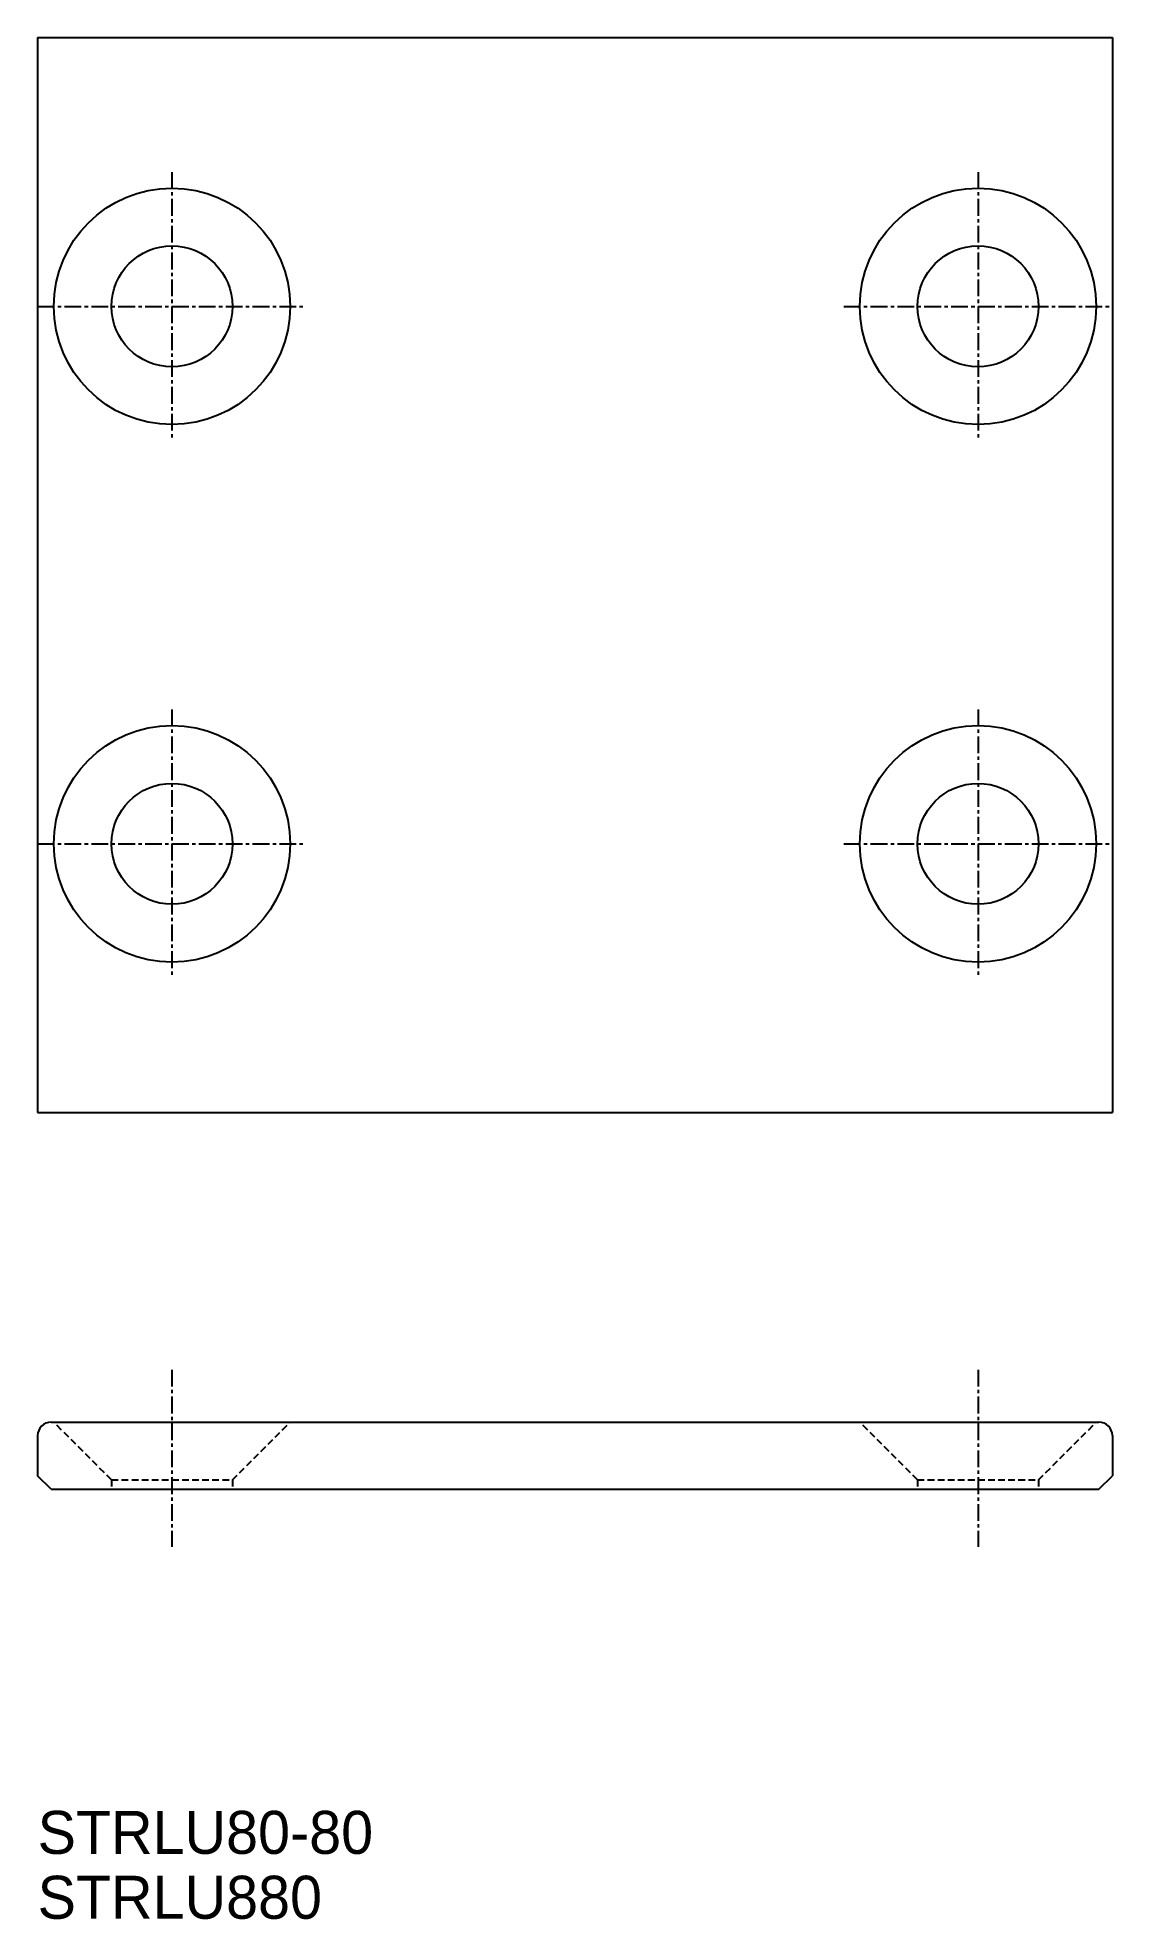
# Model space of a CAD drawing. Extents: x 10 to 90, y 10 to 150.
import ezdxf

# ---------------------------------------------------------------- set-up
doc = ezdxf.new("R2010")
doc.units = 0
doc.header["$MEASUREMENT"] = 0
doc.linetypes.add('CENTER', pattern=[2, 1.25, -0.25, 0.25, -0.25])
doc.linetypes.add('DASHED', pattern=[0.75, 0.5, -0.25])
doc.layers.get('0').update_dxf_attribs({"linetype": 'CONTINUOUS'})
doc.layers.add('CENTER', color=1, linetype='CENTER')

msp = doc.modelspace()

# ---------------------------------------------------------------- linework, layer by layer
at = {"color": 7, "linetype": 'Continuous'}
for p, q in [((10, 150), (90, 150)), ((10, 150), (10, 70)), ((90, 150), (90, 70)), ((10, 70), (90, 70)), ((11, 46.96), (89, 46.96)), ((10, 45.96), (10, 42.96)), ((90, 45.96), (90, 42.96)), ((11, 41.96), (10, 42.96)), ((89, 41.96), (90, 42.96)), ((11, 41.96), (89, 41.96))]:
    msp.add_line(p, q, dxfattribs=at)
at = {"color": 3, "linetype": 'DASHED'}
for p, q in [((15.5, 42.66), (11.2, 46.96)), ((24.5, 42.66), (28.8, 46.96)), ((75.5, 42.66), (71.2, 46.96)), ((84.5, 42.66), (88.8, 46.96)), ((15.5, 42.66), (24.5, 42.66)), ((15.5, 42.66), (15.5, 41.96)), ((24.5, 42.66), (24.5, 41.96)), ((75.5, 42.66), (84.5, 42.66)), ((75.5, 42.66), (75.5, 41.96)), ((84.5, 42.66), (84.5, 41.96))]:
    msp.add_line(p, q, dxfattribs=at)
at = {"color": 7, "linetype": 'Continuous'}
for centre, radius in [((20, 130), 8.8), ((80, 130), 8.8), ((20, 130), 4.5), ((80, 130), 4.5), ((20, 90), 8.8), ((80, 90), 8.8), ((20, 90), 4.5), ((80, 90), 4.5)]:
    msp.add_circle(centre, radius, dxfattribs=at)
for centre, start, end in [((11, 45.96), 90, 180), ((89, 45.96), 0, 90)]:
    msp.add_arc(centre, 1, start, end, dxfattribs=at)
at = {"layer": 'CENTER', "color": 1, "linetype": 'CENTER'}
for p, q in [((20, 140), (20, 120)), ((80, 140), (80, 120)), ((10, 130), (30, 130)), ((70, 130), (90, 130)), ((20, 100), (20, 80)), ((80, 100), (80, 80)), ((10, 90), (30, 90)), ((70, 90), (90, 90)), ((20, 50.86), (20, 37.68)), ((80, 50.86), (80, 37.68))]:
    msp.add_line(p, q, dxfattribs=at)

# ---------------------------------------------------------------- texts
at = {"color": 7, "linetype": 'Continuous'}
for s, p in [('STRLU80-80', (10, 14.83)), ('STRLU880', (10, 10))]:
    msp.add_text(s, height=3.2, dxfattribs=at).set_placement(p)

doc.saveas('drawing.dxf')
